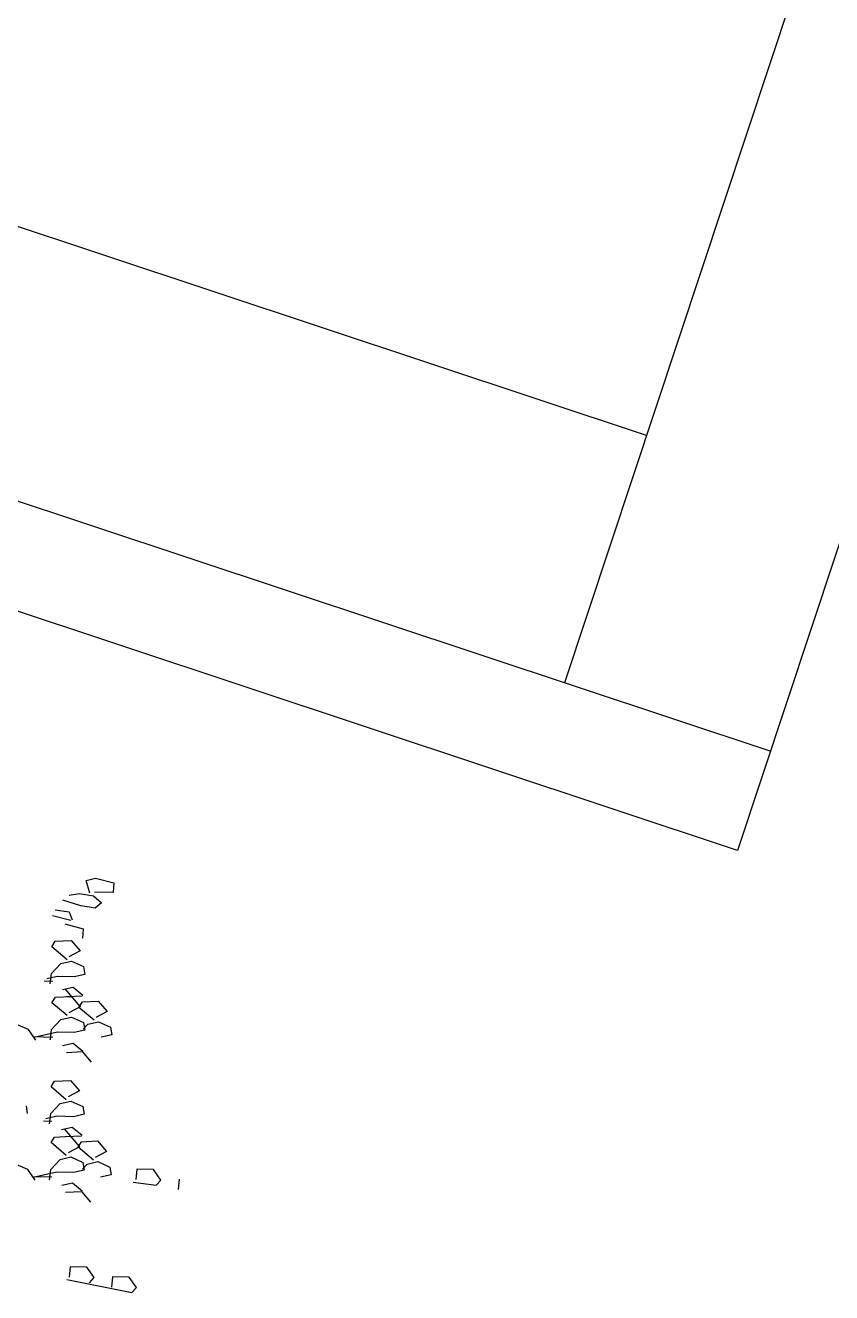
# Model space of a CAD drawing. Header units: millimetres. Extents: x -36495272392165 to 352544598049420, y -228287860276617 to 83349.
# Drawn here: x 327373326276271 to 329967827785603, y -117742877505135 to -113667880079726 of the extents above; entities that cross this region are included whole.
import ezdxf

# ---------------------------------------------------------------- set-up
doc = ezdxf.new("R2010")
doc.units = ezdxf.units.MM
doc.header["$MEASUREMENT"] = 0

# ---------------------------------------------------------------- blocks, each defined once
blk = doc.blocks.new('working_place (2)')
for p, q in [((19948.21, 1018.87), (19960.37, 1015.75)), ((19948.06, 1013.77), (19948.48, 1017.66)), ((19952.37, 1017.25), (19952.9, 1014.83)), ((19952.9, 1014.83), (19951.01, 1011.88)), ((19956.06, 1012.27), (19956.48, 1016.16)), ((19960.37, 1015.75), (19960.9, 1013.33)), ((19951.01, 1011.88), (19948.06, 1013.77)), ((19959.01, 1010.38), (19956.06, 1012.27)), ((19960.9, 1013.33), (19959.01, 1010.38)), ((19936.88, 986.51), (19934.99, 983.56)), ((19942.95, 987.24), (19945.69, 985.06)), ((19945.69, 985.06), (19947.87, 987.8)), ((19939.69, 983.44), (19936.3, 985.61)), ((19940.22, 981.02), (19936.39, 985.76)), ((19939.42, 984.65), (19939.02, 980.75)), ((19941.85, 985.18), (19943.59, 983.03)), ((19943.59, 983.03), (19945.74, 984.77)), ((19934.99, 983.56), (19930.97, 982.85)), ((19939.02, 980.75), (19939.55, 978.34)), ((19943.18, 979.13), (19940.22, 981.02)), ((19944.92, 976.98), (19943.18, 979.13)), ((19939.55, 978.34), (19940.08, 975.91)), ((19944.24, 974.29), (19944.92, 976.98)), ((19944.55, 976.77), (19945.08, 974.35)), ((19949.92, 975.41), (19948.18, 977.56)), ((19940.08, 975.91), (19941.82, 973.76)), ((19945.08, 974.35), (19946.82, 972.19)), ((19949.24, 972.73), (19949.92, 975.41)), ((19954.21, 975.37), (19958.37, 973.75)), ((19940.94, 973.81), (19937.53, 970.93)), ((19942.73, 969.02), (19941.08, 972.58)), ((19941.82, 973.76), (19944.24, 974.29)), ((19945.94, 972.24), (19942.53, 969.36)), ((19946.82, 972.19), (19949.24, 972.73)), ((19954.06, 970.27), (19954.48, 974.16)), ((19958.37, 973.75), (19958.9, 971.33)), ((19962.06, 968.77), (19962.48, 972.66)), ((19937.53, 970.93), (19937.81, 968.47)), ((19947.73, 967.46), (19946.08, 971.01)), ((19957.01, 968.38), (19954.06, 970.27)), ((19958.9, 971.33), (19957.01, 968.38)), ((19937.81, 968.47), (19940.55, 966.29)), ((19939, 964.34), (19942.73, 969.02)), ((19942.53, 969.36), (19942.81, 966.9)), ((19945.55, 964.72), (19947.73, 967.46)), ((19939.7, 966.9), (19942.44, 964.72)), ((19942.81, 966.9), (19945.55, 964.72)), ((19931.73, 963.22), (19931.06, 960.53)), ((19936.44, 963.09), (19934.96, 964.04)), ((19936.97, 960.68), (19935.23, 962.83)), ((19936.17, 964.3), (19935.76, 960.41)), ((19938.59, 964.84), (19940.33, 962.68)), ((19940.33, 962.68), (19942.49, 964.42)), ((19935.76, 960.41), (19936.29, 957.99)), ((19939.92, 958.79), (19936.97, 960.68)), ((19936.29, 957.99), (19936.83, 955.57)), ((19941.66, 956.63), (19939.92, 958.79)), ((19940.99, 953.95), (19941.66, 956.63)), ((19937.69, 953.47), (19934.28, 950.58)), ((19936.83, 955.57), (19938.56, 953.42)), ((19938.56, 953.42), (19940.99, 953.95)), ((19939.48, 948.68), (19937.83, 952.23)), ((19934.28, 950.58), (19934.56, 948.12)), ((19937.3, 945.94), (19939.48, 948.68)), ((19934.56, 948.12), (19937.3, 945.94)), ((19928.88, 935.51), (19926.99, 932.56)), ((19931.69, 932.44), (19928.3, 934.61)), ((19932.22, 930.02), (19928.39, 934.76)), ((19934.95, 936.24), (19937.69, 934.06)), ((19937.69, 934.06), (19939.87, 936.8)), ((19926.99, 932.56), (19922.97, 931.85)), ((19931.42, 933.65), (19931.02, 929.75)), ((19933.85, 934.18), (19935.59, 932.03)), ((19935.59, 932.03), (19937.74, 933.77)), ((19935.18, 928.13), (19932.22, 930.02)), ((19931.02, 929.75), (19931.55, 927.34)), ((19936.92, 925.98), (19935.18, 928.13)), ((19931.55, 927.34), (19932.08, 924.91)), ((19936.24, 923.29), (19936.92, 925.98)), ((19936.55, 925.77), (19937.08, 923.35)), ((19941.92, 924.41), (19940.18, 926.56)), ((19932.08, 924.91), (19933.82, 922.76)), ((19933.82, 922.76), (19936.24, 923.29)), ((19937.08, 923.35), (19938.82, 921.19)), ((19941.24, 921.73), (19941.92, 924.41)), ((19932.94, 922.81), (19929.53, 919.93)), ((19934.73, 918.02), (19933.08, 921.58)), ((19937.94, 921.24), (19934.53, 918.36)), ((19938.82, 921.19), (19941.24, 921.73)), ((19929.53, 919.93), (19929.81, 917.47)), ((19934.53, 918.36), (19934.81, 915.9)), ((19939.73, 916.46), (19938.08, 920.01)), ((19929.81, 917.47), (19932.55, 915.29)), ((19931, 913.34), (19934.73, 918.02)), ((19937.55, 913.72), (19939.73, 916.46)), ((19930.59, 913.84), (19932.33, 911.68)), ((19931.7, 915.9), (19934.44, 913.72)), ((19934.81, 915.9), (19937.55, 913.72)), ((19928.44, 912.09), (19926.96, 913.04)), ((19928.97, 909.68), (19927.23, 911.83)), ((19928.17, 913.3), (19927.76, 909.41)), ((19932.33, 911.68), (19934.49, 913.42)), ((19927.76, 909.41), (19928.29, 906.99)), ((19931.92, 907.79), (19928.97, 909.68)), ((19928.29, 906.99), (19928.83, 904.57)), ((19933.66, 905.63), (19931.92, 907.79)), ((19928.83, 904.57), (19930.56, 902.42)), ((19932.99, 902.95), (19933.66, 905.63)), ((19929.69, 902.47), (19926.28, 899.58)), ((19930.56, 902.42), (19932.99, 902.95)), ((19926.28, 899.58), (19926.56, 897.12)), ((19931.48, 897.68), (19929.83, 901.23)), ((19929.3, 894.94), (19931.48, 897.68)), ((19926.56, 897.12), (19929.3, 894.94)), ((19930.72, 889.24), (19931.16, 892.71)), ((19924.58, 888.07), (19928.06, 887.63)), ((19927.24, 889.68), (19930.72, 889.24)), ((19924.71, 885.73), (19927.31, 884.8)), ((19927.31, 884.8), (19928.25, 887.4)), ((19928.98, 881.25), (19925.48, 881.33)), ((19931.59, 880.31), (19928.98, 881.25)), ((19926.29, 878.69), (19928.01, 876.9)), ((19932.4, 877.67), (19931.59, 880.31)), ((19928.01, 876.9), (19930.61, 875.96)), ((19930.61, 875.96), (19932.4, 877.67)), ((19929.84, 875.54), (19928.41, 871.31)), ((19933.85, 872.38), (19930.59, 874.56)), ((19933.4, 868.91), (19933.85, 872.38)), ((19928.41, 871.31), (19929.93, 869.35)), ((19929.93, 869.35), (19933.4, 868.91)), ((20040.72, 781.67), (18576.39, 781.67)), ((20040.72, 201.67), (20040.72, 781.67)), ((20040.72, 741.67), (18570.37, 741.67)), ((20000.72, 201.67), (20000.72, 741.67)), ((20000.72, 641.67), (18960.72, 641.67))]:
    blk.add_line(p, q)

msp = doc.modelspace()

# ---------------------------------------------------------------- block references
at = {"color": 7, "xscale": -17440635077.23526, "yscale": 8388791957.977852, "zscale": 17440635077.23526, "rotation": 161.6396296788874}
msp.add_blockref('working_place (2)', (-18538461.3, -8837506.7), dxfattribs=at)

doc.saveas('drawing.dxf')
